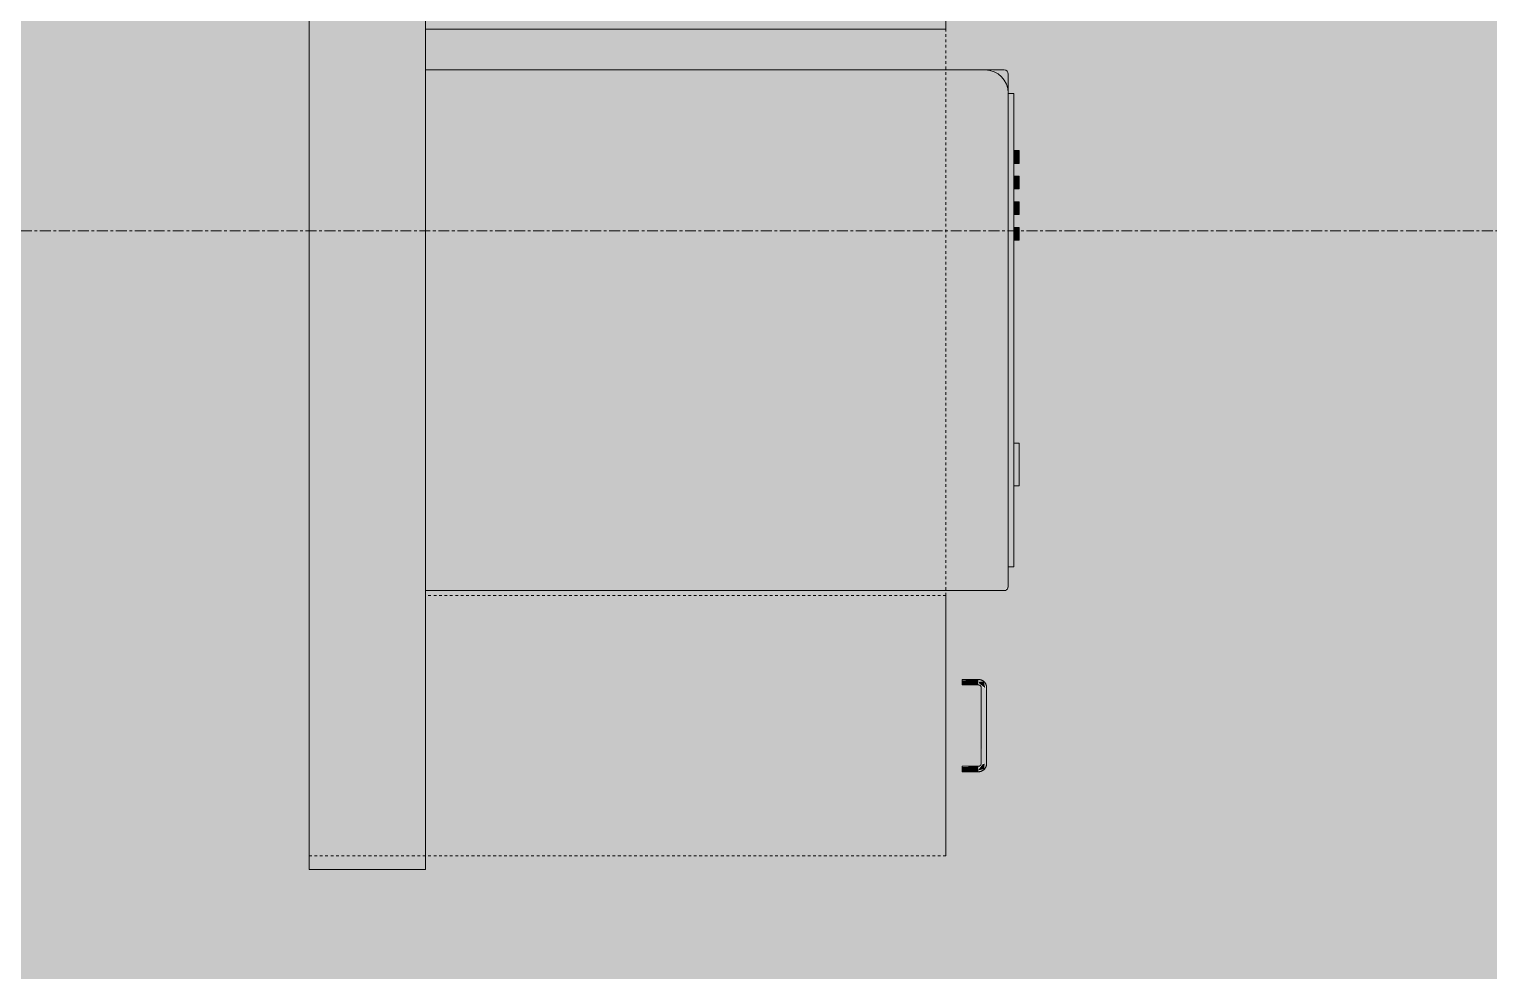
# Model space of a CAD drawing. Header units: inches. Extents: x -4218 to -1814, y 9706 to 12426.
# Drawn here: x -3614.2 to -3546.9, y 11248.1 to 11291.5 of the extents above; entities that cross this region are included whole.
import ezdxf

# ---------------------------------------------------------------- set-up
doc = ezdxf.new("R2010")
doc.units = ezdxf.units.IN
doc.header["$MEASUREMENT"] = 0
doc.linetypes.add('Dash', pattern=[0.25, 0.125, -0.125])
doc.linetypes.add('Grid Line 1_2_', pattern=[0.875, 0.5, -0.125, 0.125, -0.125])
for name, color, linetype, lineweight in [('0-1', 7, 'Continuous', 5), ('0-2', 10, 'Continuous', 13), ('A-AREA-PATT-4', 41, 'Continuous', 9), ('A-WALL-1', 8, 'Continuous', 5), ('A-WALL-3', 10, 'Continuous', 13), ('Q-CASE', 31, 'Continuous', 9), ('Q-CASE-1', 9, 'Continuous', 9), ('Q-CASE-3', 7, 'Continuous', 9), ('Q-CASE-HDLN-1', 7, 'Dash', 9), ('Q-CASE-HDLN-2', 31, 'Continuous', 9), ('Q-SPCQ-1', 7, 'Continuous', 9), ('Q-SPCQ-2', 55, 'Continuous', 9), ('S-GRID-1', 1, 'Grid Line 1_2_', 9)]:
    doc.layers.add(name, color=color, linetype=linetype, lineweight=lineweight)

# ---------------------------------------------------------------- blocks, each defined once
blk = doc.blocks.new('OD_CW_Countertop - OD_CW_Countertop-2501265-FLOOR PLAN - 3RD FLOOR')
at = {"layer": 'Q-CASE-HDLN-1'}
for p, q in [((109.338, 24), (0.738, 24)), ((0.738, 24), (0.738, -5.375)), ((109.338, 13.875), (109.338, 24)), ((109.338, -4.125), (109.338, -2.625)), ((0.738, -5.375), (94.838, -5.375)), ((96.338, -5.375), (97.088, -5.375))]:
    blk.add_line(p, q, dxfattribs=at)
blk = doc.blocks.new('Dishwasher_15404 - 34_ counter-V58-FLOOR PLAN - 3RD FLOOR')
at = {"layer": 'Q-SPCQ-2'}
for points in [[(0, 0), (26.678, 0), (26.875, 0.197), (26.838, 23.206), (26.678, 23.533), (26.561, 23.686), (26.299, 23.873), (26.081, 23.963), (25.803, 24), (0, 24), (0, 9.066)], [(26.875, 22.928), (26.875, 23.803), (26.817, 23.942), (26.588, 24), (26.081, 23.963), (26.339, 23.856), (26.561, 23.686), (26.731, 23.464), (26.838, 23.206)], [(27.125, 1.093), (27.125, 22.907), (26.875, 22.907), (26.875, 1.093)], [(27.375, 19.693), (27.375, 20.284), (27.125, 20.284), (27.125, 19.693)], [(27.375, 18.512), (27.375, 19.103), (27.125, 19.103), (27.125, 18.512)], [(27.375, 17.331), (27.375, 17.922), (27.125, 17.922), (27.125, 17.331)], [(27.375, 16.15), (27.375, 16.741), (27.125, 16.741), (27.125, 16.15)], [(27.375, 5.808), (27.375, 6.793), (27.125, 6.759), (27.125, 5.808)], [(27.375, 4.824), (27.375, 5.808), (27.125, 5.808), (27.125, 4.824)]]:
    blk.add_hatch(color=256, dxfattribs=at).paths.add_polyline_path(points, flags=0)
at = {"layer": 'Q-SPCQ-1'}
for p, q in [((0, 24), (0, 0)), ((25.803, 24), (0, 24)), ((26.678, 24), (25.803, 24)), ((26.875, 22.928), (26.875, 23.803)), ((26.875, 0.197), (26.875, 22.928)), ((26.875, 22.907), (27.125, 22.907)), ((27.125, 22.907), (27.125, 1.093)), ((27.375, 20.284), (27.125, 20.284)), ((27.375, 20.284), (27.375, 19.693)), ((27.125, 19.693), (27.375, 19.693)), ((27.375, 19.103), (27.125, 19.103)), ((27.375, 19.103), (27.375, 18.512)), ((27.125, 18.512), (27.375, 18.512)), ((27.375, 17.922), (27.125, 17.922)), ((27.375, 17.922), (27.375, 17.331)), ((27.125, 17.331), (27.375, 17.331)), ((27.375, 16.741), (27.125, 16.741)), ((27.375, 16.741), (27.375, 16.15)), ((27.125, 16.15), (27.375, 16.15)), ((27.375, 6.793), (27.125, 6.793)), ((27.375, 6.793), (27.375, 5.808)), ((27.375, 5.808), (27.375, 4.824)), ((27.125, 4.824), (27.375, 4.824)), ((26.875, 1.093), (27.125, 1.093)), ((0, 0), (26.678, 0))]:
    blk.add_line(p, q, dxfattribs=at)
for centre, radius, start, end in [((25.803, 22.928), 1.072, 360, 90), ((26.678, 23.803), 0.197, 0, 90), ((26.678, 0.197), 0.197, 270, 360), ((26.678, 0.197), 0.197, 270, 345)]:
    blk.add_arc(centre, radius, start, end, dxfattribs=at)
blk = doc.blocks.new('Vanity Cabinet-Double Door - 33_-V61-FLOOR PLAN - 3RD FLOOR')
at = {"layer": 'Q-CASE-1'}
for points in [[(-15.762, -13.537), (-15.762, -24), (-15.012, -23.25), (-15.012, -0.75), (-15.762, 0), (-15.762, -0.75)], [(-15.762, 0), (-15.012, -0.75), (16.488, -0.75), (17.238, 0), (-12.463, 0)], [(16.488, -21), (16.488, -23.25), (17.238, -24), (17.238, 0), (16.488, -0.75)], [(-15.012, -21.979), (-15.012, -23.25), (-14.262, -23.25), (-14.262, -2.25), (15.738, -2.25), (15.738, -23.25), (16.488, -23.25), (16.488, -0.75), (-15.012, -0.75), (-15.012, -13.537)], [(-15.762, -24), (17.238, -24), (16.488, -23.25), (-15.012, -23.25), (-15.437, -23.675)], [(-15.012, -24.5), (0.363, -24.5), (0.363, -24), (-15.012, -24)], [(1.113, -24), (1.113, -24.5), (16.488, -24.5), (16.488, -24), (7.646, -24)], [(-1.137, -25), (-0.637, -25), (-0.637, -24.5), (-1.137, -24.5)], [(2.113, -25), (2.613, -25), (2.613, -24.5), (2.113, -24.5)]]:
    blk.add_hatch(color=256, dxfattribs=at).paths.add_polyline_path(points, flags=0)
at = {"layer": 'Q-CASE-3'}
for p, q in [((-15.762, -24), (-15.762, 0)), ((-15.762, 0), (17.238, 0)), ((-15.762, 0), (-15.762, -24)), ((17.238, 0), (-15.762, 0)), ((17.238, 0), (17.238, -24)), ((17.238, -24), (17.238, 0)), ((-15.012, -0.75), (-15.012, -23.25)), ((16.488, -0.75), (-15.012, -0.75)), ((16.488, -23.25), (16.488, -0.75)), ((-15.012, -23.25), (-14.262, -23.25)), ((15.738, -23.25), (16.488, -23.25)), ((17.238, -24), (-15.762, -24)), ((-15.762, -24), (17.238, -24)), ((-15.012, -24), (-15.012, -24.5)), ((0.363, -24.5), (0.363, -24)), ((1.113, -24), (1.113, -24.5)), ((16.488, -24.5), (16.488, -24)), ((0.363, -24.5), (-15.012, -24.5)), ((-1.137, -25), (-1.137, -24.5)), ((-0.637, -24.5), (-0.637, -25)), ((16.488, -24.5), (1.113, -24.5)), ((2.113, -25), (2.113, -24.5)), ((2.613, -24.5), (2.613, -25)), ((-0.637, -25), (-1.137, -25)), ((2.613, -25), (2.113, -25))]:
    blk.add_line(p, q, dxfattribs=at)
blk = doc.blocks.new('Drawer_Base_Cabinet_3_drawer_12205 - 12_-2354592-FLOOR PLAN - 3RD FLOOR')
at = {"layer": 'Q-CASE'}
for points in [[(-1.383, -25.5), (-1.142, -25.5), (-1.174, -24.75), (-1.383, -24.75), (-1.383, -25.447)], [(2.617, -25.5), (2.858, -25.5), (2.826, -24.75), (2.617, -24.75)], [(-1.325, -25.5), (-1.262, -25.768), (-1.012, -25.782), (-1.047, -25.687), (-1.295, -25.5)], [(2.488, -25.812), (2.756, -25.75), (2.77, -25.5), (2.675, -25.535), (2.488, -25.782)], [(-1.012, -25.75), (-1.012, -25.875), (2.488, -25.838), (2.488, -25.625), (-1.012, -25.662), (-1.012, -25.718)]]:
    blk.add_hatch(color=256, dxfattribs=at).paths.add_polyline_path(points, flags=0)
at = {"layer": 'Q-CASE-HDLN-1'}
for p, q in [((6.738, 0), (-5.262, 0)), ((-5.262, -24), (-5.262, 0)), ((6.738, -24), (6.738, 0)), ((6.738, -24), (-5.262, -24))]:
    blk.add_line(p, q, dxfattribs=at)
at = {"layer": 'Q-CASE-HDLN-2'}
for p, q in [((-1.387, -24.75), (-1.387, -25.5)), ((-1.387, -24.75), (-1.383, -24.75)), ((-1.383, -24.75), (-1.387, -24.75)), ((-1.387, -24.75), (-1.387, -25.5)), ((-1.387, -24.75), (-1.383, -24.75)), ((-1.383, -24.75), (-1.387, -24.75)), ((-1.387, -24.75), (-1.387, -25.5)), ((-1.387, -24.75), (-1.137, -24.75)), ((-1.383, -24.75), (-1.387, -24.75)), ((-1.142, -24.75), (-1.137, -24.75)), ((-1.137, -24.75), (-1.142, -24.75)), ((-1.142, -24.75), (-1.137, -24.75)), ((-1.137, -24.75), (-1.142, -24.75)), ((-1.137, -24.75), (-1.142, -24.75)), ((-1.137, -25.5), (-1.137, -24.75)), ((-1.137, -25.5), (-1.137, -24.75)), ((-1.137, -25.5), (-1.137, -24.75)), ((2.613, -24.75), (2.613, -25.5)), ((2.617, -24.75), (2.613, -24.75)), ((2.613, -24.75), (2.617, -24.75)), ((2.613, -24.75), (2.613, -25.5)), ((2.617, -24.75), (2.613, -24.75)), ((2.613, -24.75), (2.617, -24.75)), ((2.613, -24.75), (2.613, -25.5)), ((2.617, -24.75), (2.613, -24.75)), ((2.613, -24.75), (2.863, -24.75)), ((2.863, -24.75), (2.858, -24.75)), ((2.858, -24.75), (2.863, -24.75)), ((2.863, -24.75), (2.858, -24.75)), ((2.858, -24.75), (2.863, -24.75)), ((2.863, -24.75), (2.858, -24.75)), ((2.863, -25.5), (2.863, -24.75)), ((2.863, -25.5), (2.863, -24.75)), ((2.863, -25.5), (2.863, -24.75)), ((2.488, -25.625), (-1.012, -25.625)), ((-1.012, -25.875), (2.488, -25.875))]:
    blk.add_line(p, q, dxfattribs=at)
at = {"layer": 'Q-CASE-HDLN-2', "flags": 128}
for points in [[(-1.387, -25.5), (-1.387, -25.515), (-1.386, -25.53), (-1.385, -25.545), (-1.383, -25.56), (-1.38, -25.575), (-1.377, -25.589), (-1.373, -25.604), (-1.368, -25.618), (-1.363, -25.632), (-1.358, -25.646), (-1.352, -25.66), (-1.345, -25.673), (-1.338, -25.686), (-1.33, -25.699), (-1.322, -25.712), (-1.313, -25.724), (-1.304, -25.736), (-1.294, -25.747), (-1.284, -25.758)], [(-1.387, -25.5), (-1.387, -25.515), (-1.386, -25.53), (-1.385, -25.545), (-1.383, -25.56), (-1.38, -25.575), (-1.377, -25.589), (-1.373, -25.604), (-1.368, -25.618), (-1.363, -25.632), (-1.358, -25.646), (-1.352, -25.66), (-1.345, -25.673), (-1.338, -25.686), (-1.33, -25.699), (-1.322, -25.712), (-1.313, -25.724), (-1.304, -25.736), (-1.294, -25.747), (-1.284, -25.758)], [(-1.387, -25.5), (-1.387, -25.515), (-1.386, -25.53), (-1.385, -25.545), (-1.383, -25.56), (-1.38, -25.575), (-1.377, -25.589), (-1.373, -25.604), (-1.368, -25.618), (-1.363, -25.632), (-1.358, -25.646), (-1.352, -25.66), (-1.345, -25.673), (-1.338, -25.686), (-1.33, -25.699), (-1.322, -25.712), (-1.313, -25.724), (-1.304, -25.736), (-1.294, -25.747), (-1.284, -25.758), (-1.274, -25.769), (-1.263, -25.779), (-1.251, -25.789), (-1.239, -25.798), (-1.227, -25.807), (-1.215, -25.816), (-1.202, -25.823), (-1.189, -25.831), (-1.176, -25.838), (-1.162, -25.844), (-1.148, -25.85), (-1.134, -25.855), (-1.12, -25.859), (-1.105, -25.863), (-1.091, -25.867), (-1.076, -25.87), (-1.061, -25.872), (-1.046, -25.873), (-1.031, -25.875), (-1.016, -25.875), (-1.012, -25.875)], [(-1.012, -25.625), (-1.017, -25.625), (-1.022, -25.625), (-1.027, -25.624), (-1.032, -25.623), (-1.037, -25.623), (-1.042, -25.621), (-1.047, -25.62), (-1.052, -25.619), (-1.056, -25.617), (-1.061, -25.615), (-1.066, -25.613), (-1.07, -25.611), (-1.074, -25.608), (-1.079, -25.606), (-1.083, -25.603), (-1.087, -25.6), (-1.091, -25.597), (-1.095, -25.594), (-1.098, -25.591), (-1.102, -25.587), (-1.105, -25.583), (-1.109, -25.58), (-1.112, -25.576), (-1.115, -25.572), (-1.117, -25.568), (-1.12, -25.563), (-1.123, -25.559), (-1.125, -25.554), (-1.127, -25.55), (-1.129, -25.545), (-1.131, -25.541), (-1.132, -25.536), (-1.133, -25.531), (-1.135, -25.526), (-1.135, -25.521), (-1.136, -25.516), (-1.137, -25.511), (-1.137, -25.506), (-1.137, -25.501), (-1.137, -25.5)], [(-1.012, -25.625), (-1.017, -25.625), (-1.022, -25.625), (-1.027, -25.624), (-1.032, -25.623), (-1.037, -25.623), (-1.042, -25.621), (-1.047, -25.62), (-1.052, -25.619), (-1.056, -25.617), (-1.061, -25.615), (-1.066, -25.613), (-1.07, -25.611), (-1.074, -25.608), (-1.079, -25.606), (-1.083, -25.603), (-1.087, -25.6), (-1.091, -25.597), (-1.095, -25.594), (-1.098, -25.591), (-1.102, -25.587), (-1.105, -25.583), (-1.109, -25.58), (-1.112, -25.576), (-1.115, -25.572), (-1.117, -25.568), (-1.12, -25.563), (-1.123, -25.559), (-1.125, -25.554), (-1.127, -25.55), (-1.129, -25.545), (-1.131, -25.541), (-1.132, -25.536), (-1.133, -25.531), (-1.135, -25.526), (-1.135, -25.521), (-1.136, -25.516), (-1.137, -25.511), (-1.137, -25.506), (-1.137, -25.501), (-1.137, -25.5)], [(-1.012, -25.625), (-1.017, -25.625), (-1.022, -25.625), (-1.027, -25.624), (-1.032, -25.623), (-1.037, -25.623), (-1.042, -25.621), (-1.047, -25.62), (-1.052, -25.619), (-1.056, -25.617), (-1.061, -25.615), (-1.066, -25.613), (-1.07, -25.611), (-1.074, -25.608), (-1.079, -25.606), (-1.083, -25.603), (-1.087, -25.6), (-1.091, -25.597), (-1.095, -25.594), (-1.098, -25.591), (-1.102, -25.587), (-1.105, -25.583), (-1.109, -25.58), (-1.112, -25.576), (-1.115, -25.572), (-1.117, -25.568), (-1.12, -25.563), (-1.123, -25.559), (-1.125, -25.554), (-1.127, -25.55), (-1.129, -25.545), (-1.131, -25.541), (-1.132, -25.536), (-1.133, -25.531), (-1.135, -25.526), (-1.135, -25.521), (-1.136, -25.516), (-1.137, -25.511), (-1.137, -25.506), (-1.137, -25.501), (-1.137, -25.5)], [(2.488, -25.875), (2.503, -25.875), (2.518, -25.874), (2.533, -25.872), (2.547, -25.87), (2.562, -25.868), (2.577, -25.864), (2.591, -25.86), (2.606, -25.856), (2.62, -25.851), (2.634, -25.845), (2.647, -25.839), (2.661, -25.833), (2.674, -25.825), (2.687, -25.818), (2.699, -25.81), (2.712, -25.801), (2.724, -25.792), (2.735, -25.782), (2.746, -25.772), (2.757, -25.761), (2.767, -25.75), (2.777, -25.739), (2.786, -25.727), (2.795, -25.715), (2.803, -25.703), (2.811, -25.69), (2.818, -25.677), (2.825, -25.663), (2.832, -25.65), (2.837, -25.636), (2.842, -25.622), (2.847, -25.608), (2.851, -25.593), (2.854, -25.578), (2.857, -25.564), (2.86, -25.549), (2.861, -25.534), (2.862, -25.519), (2.863, -25.504), (2.863, -25.5)], [(2.613, -25.5), (2.613, -25.505), (2.612, -25.51), (2.612, -25.515), (2.611, -25.52), (2.61, -25.525), (2.609, -25.53), (2.608, -25.535), (2.606, -25.539), (2.605, -25.544), (2.603, -25.549), (2.601, -25.553), (2.599, -25.558), (2.596, -25.562), (2.594, -25.566), (2.591, -25.571), (2.588, -25.575), (2.585, -25.579), (2.582, -25.582), (2.578, -25.586), (2.575, -25.59), (2.571, -25.593), (2.567, -25.596), (2.563, -25.599), (2.559, -25.602), (2.555, -25.605), (2.551, -25.608), (2.547, -25.61), (2.542, -25.613), (2.538, -25.615), (2.533, -25.617), (2.528, -25.618), (2.524, -25.62), (2.519, -25.621), (2.514, -25.622), (2.509, -25.623), (2.504, -25.624), (2.499, -25.624), (2.494, -25.625), (2.489, -25.625), (2.488, -25.625)], [(2.613, -25.5), (2.613, -25.505), (2.612, -25.51), (2.612, -25.515), (2.611, -25.52), (2.61, -25.525), (2.609, -25.53), (2.608, -25.535), (2.606, -25.539), (2.605, -25.544), (2.603, -25.549), (2.601, -25.553), (2.599, -25.558), (2.596, -25.562), (2.594, -25.566), (2.591, -25.571), (2.588, -25.575), (2.585, -25.579), (2.582, -25.582), (2.578, -25.586), (2.575, -25.59), (2.571, -25.593), (2.567, -25.596), (2.563, -25.599), (2.559, -25.602), (2.555, -25.605), (2.551, -25.608), (2.547, -25.61), (2.542, -25.613), (2.538, -25.615), (2.533, -25.617), (2.528, -25.618), (2.524, -25.62), (2.519, -25.621), (2.514, -25.622), (2.509, -25.623), (2.504, -25.624), (2.499, -25.624), (2.494, -25.625), (2.489, -25.625)], [(2.613, -25.5), (2.613, -25.505), (2.612, -25.51), (2.612, -25.515), (2.611, -25.52), (2.61, -25.525), (2.609, -25.53), (2.608, -25.535), (2.606, -25.539), (2.605, -25.544), (2.603, -25.549), (2.601, -25.553), (2.599, -25.558), (2.596, -25.562), (2.594, -25.566), (2.591, -25.571), (2.588, -25.575), (2.585, -25.579), (2.582, -25.582), (2.578, -25.586), (2.575, -25.59), (2.571, -25.593), (2.567, -25.596), (2.563, -25.599), (2.559, -25.602), (2.555, -25.605), (2.551, -25.608), (2.547, -25.61), (2.542, -25.613), (2.538, -25.615), (2.533, -25.617), (2.528, -25.618), (2.524, -25.62), (2.519, -25.621), (2.514, -25.622), (2.509, -25.623), (2.504, -25.624), (2.499, -25.624), (2.494, -25.625), (2.489, -25.625)], [(2.767, -25.75), (2.777, -25.739), (2.786, -25.727), (2.795, -25.715), (2.803, -25.703), (2.811, -25.69), (2.818, -25.677), (2.825, -25.663), (2.832, -25.65), (2.837, -25.636), (2.842, -25.622), (2.847, -25.608), (2.851, -25.593), (2.854, -25.578), (2.857, -25.564), (2.86, -25.549), (2.861, -25.534), (2.862, -25.519), (2.863, -25.504), (2.863, -25.5)], [(2.767, -25.75), (2.777, -25.739), (2.786, -25.727), (2.795, -25.715), (2.803, -25.703), (2.811, -25.69), (2.818, -25.677), (2.825, -25.663), (2.832, -25.65), (2.837, -25.636), (2.842, -25.622), (2.847, -25.608), (2.851, -25.593), (2.854, -25.578), (2.857, -25.564), (2.86, -25.549), (2.861, -25.534), (2.862, -25.519), (2.863, -25.504), (2.863, -25.5)], [(-1.263, -25.779), (-1.251, -25.789), (-1.239, -25.798), (-1.227, -25.807), (-1.215, -25.816), (-1.202, -25.823), (-1.189, -25.831), (-1.176, -25.838), (-1.162, -25.844), (-1.148, -25.85), (-1.134, -25.855), (-1.12, -25.859), (-1.105, -25.863), (-1.091, -25.867), (-1.076, -25.87), (-1.061, -25.872), (-1.046, -25.873), (-1.031, -25.875), (-1.016, -25.875), (-1.012, -25.875)], [(-1.263, -25.779), (-1.251, -25.789), (-1.239, -25.798), (-1.227, -25.807), (-1.215, -25.816), (-1.202, -25.823), (-1.189, -25.831), (-1.176, -25.838), (-1.162, -25.844), (-1.148, -25.85), (-1.134, -25.855), (-1.12, -25.859), (-1.105, -25.863), (-1.091, -25.867), (-1.076, -25.87), (-1.061, -25.872), (-1.046, -25.873), (-1.031, -25.875), (-1.016, -25.875), (-1.012, -25.875)], [(2.488, -25.875), (2.503, -25.875), (2.518, -25.874), (2.533, -25.872), (2.547, -25.87), (2.562, -25.868), (2.577, -25.864), (2.591, -25.86), (2.606, -25.856), (2.62, -25.851), (2.634, -25.845), (2.647, -25.839), (2.661, -25.833), (2.674, -25.825), (2.687, -25.818), (2.699, -25.81), (2.712, -25.801), (2.724, -25.792), (2.735, -25.782), (2.746, -25.772)], [(2.488, -25.875), (2.503, -25.875), (2.518, -25.874), (2.533, -25.872), (2.547, -25.87), (2.562, -25.868), (2.577, -25.864), (2.591, -25.86), (2.606, -25.856), (2.62, -25.851), (2.634, -25.845), (2.647, -25.839), (2.661, -25.833), (2.674, -25.825), (2.687, -25.818), (2.699, -25.81), (2.712, -25.801), (2.724, -25.792), (2.735, -25.782), (2.746, -25.772)]]:
    blk.add_lwpolyline(points, dxfattribs=at)
blk = doc.blocks.new('CTR - 1st Phase - Unit Layouts_rvt-1-FLOOR PLAN - 3RD FLOOR')
at = {"layer": 'A-WALL-1'}
blk.add_hatch(color=256, dxfattribs=at).paths.add_polyline_path([(-3599.271, 11252.764), (-3595.924, 11252.764), (-3595.924, 11361.989), (-3601.299, 11361.989), (-3601.299, 11252.764)], flags=0)
at = {"layer": 'A-WALL-3'}
for p, q in [((-3601.299, 11252.764), (-3601.299, 11361.989)), ((-3595.924, 11291.489), (-3595.924, 11289.614)), ((-3595.924, 11265.614), (-3595.924, 11252.764)), ((-3601.299, 11252.764), (-3595.924, 11252.764))]:
    blk.add_line(p, q, dxfattribs=at)
at = {"layer": '0-2'}
for name, p, rotation in [('OD_CW_Countertop - OD_CW_Countertop-2501265-FLOOR PLAN - 3RD FLOOR', (-3577.299, 11252.652), 89.9999999999827), ('Vanity Cabinet-Double Door - 33_-V61-FLOOR PLAN - 3RD FLOOR', (-3595.924, 11307.252), 90.00000000001064), ('Drawer_Base_Cabinet_3_drawer_12205 - 12_-2354592-FLOOR PLAN - 3RD FLOOR', (-3595.924, 11258.652), 90.00000000001064)]:
    blk.add_blockref(name, p, dxfattribs=dict(at, rotation=rotation))
blk.add_blockref('Dishwasher_15404 - 34_ counter-V58-FLOOR PLAN - 3RD FLOOR', (-3595.924, 11265.614), dxfattribs=at)
blk = doc.blocks.new('CTR - 1st Phase - Shell_rvt-1-FLOOR PLAN - 3RD FLOOR')
at = {"layer": 'S-GRID-1'}
blk.add_line((-1814.206, 11282.189), (-4168.714, 11282.189), dxfattribs=at)

msp = doc.modelspace()

# ---------------------------------------------------------------- hatches: boundary and pattern name
at = {"layer": 'A-AREA-PATT-4'}
h = msp.add_hatch(color=256, dxfattribs=at)
h.paths.add_polyline_path([(-3647.52374, 11361.9894), (-3645.77374, 11361.9894), (-3645.77374, 11325.9894), (-3647.52374, 11325.9894), (-3647.52374, 11361.85606)], flags=0)
h.paths.add_polyline_path([(-3851.84874, 11129.1894), (-3795.9646, 11129.1894), (-3795.9646, 11209.1894), (-3717.9646, 11209.1894), (-3717.9646, 11129.1894), (-3653.2146, 11129.1894), (-3653.2146, 11130.9394), (-3648.4646, 11130.9394), (-3648.4646, 11129.1894), (-3555.37105, 11129.1894), (-3555.37105, 11136.91562), (-3555.24408, 11137.88003), (-3554.87183, 11138.77873), (-3554.27967, 11139.55045), (-3553.50794, 11140.14262), (-3552.60925, 11140.51487), (-3551.56852, 11140.64184), (-3550.25649, 11140.64184), (-3550.60421, 11143.66562), (-3551.79596, 11144.66562), (-3552.36273, 11145.66562), (-3552.63067, 11146.66562), (-3552.80767, 11147.66942), (-3552.89483, 11148.66562), (-3552.72052, 11150.65801), (-3552.18258, 11152.66562), (-3551.45464, 11154.66562), (-3550.52202, 11156.66562), (-3549.13459, 11158.66562), (-3548.13459, 11159.66562), (-3547.26857, 11160.16562), (-3545.89483, 11160.66562), (-3544.89483, 11160.66562), (-3543.52109, 11160.16562), (-3542.65506, 11159.66562), (-3541.65506, 11158.66562), (-3540.26763, 11156.66562), (-3539.33502, 11154.66562), (-3538.60708, 11152.66562), (-3538.06914, 11150.65801), (-3537.89483, 11148.66562), (-3538.06914, 11147.17514), (-3538.15898, 11146.66562), (-3538.42693, 11145.66562), (-3538.9937, 11144.66562), (-3540.18545, 11143.66562), (-3540.53317, 11140.64184), (-3539.14483, 11140.64184), (-3538.18041, 11140.51487), (-3537.28172, 11140.14262), (-3536.50999, 11139.55045), (-3535.91783, 11138.77873), (-3535.54557, 11137.88003), (-3535.41861, 11136.91562), (-3535.41861, 11129.1894), (-3487.92374, 11129.1894), (-3487.92374, 11151.70029), (-3523.92374, 11151.70029), (-3523.92374, 11156.45029), (-3487.92374, 11156.45029), (-3487.92374, 11192.45029), (-3609.72374, 11192.45029), (-3609.72374, 11197.20029), (-3521.12374, 11197.20029), (-3521.12374, 11199.23173), (-3516.37374, 11199.23173), (-3516.37374, 11197.20029), (-3487.92374, 11197.20029), (-3487.92374, 11229.85673), (-3516.37374, 11229.85673), (-3516.37374, 11229.23173), (-3521.12374, 11229.23173), (-3521.12374, 11234.60673), (-3517.16583, 11234.60673), (-3517.16583, 11270.35673), (-3487.92374, 11270.35673), (-3487.92374, 11283.41579), (-3488.29874, 11283.41579), (-3488.29874, 11283.35673), (-3512.29874, 11283.35673), (-3512.29874, 11313.35673), (-3488.29874, 11313.35673), (-3488.29874, 11313.29768), (-3487.92374, 11313.29768), (-3487.92374, 11318.2394), (-3489.92374, 11318.2394), (-3489.92374, 11315.85673), (-3511.92374, 11315.85673), (-3511.92374, 11315.35673), (-3512.46681, 11315.35673), (-3512.51606, 11315.57311), (-3512.58911, 11315.73896), (-3512.62672, 11316.02125), (-3512.67374, 11316.10673), (-3512.67374, 11322.48599), (-3513.42374, 11322.51834), (-3513.42374, 11322.54423), (-3513.69161, 11322.60673), (-3513.76213, 11322.85673), (-3513.79874, 11322.85673), (-3513.76213, 11326.35673), (-3513.73624, 11326.35673), (-3513.64374, 11326.62996), (-3513.42374, 11326.69512), (-3513.42374, 11326.72747), (-3512.67374, 11326.72747), (-3512.67374, 11333.23173), (-3512.5999, 11333.41101), (-3512.56243, 11333.68677), (-3512.47509, 11333.90808), (-3512.46681, 11333.98173), (-3511.92374, 11333.98173), (-3511.92374, 11333.35673), (-3489.92374, 11333.35673), (-3489.92374, 11331.7394), (-3487.92374, 11331.7394), (-3487.92374, 11333.7394), (-3500.17374, 11333.7394), (-3500.17374, 11347.2394), (-3487.92374, 11347.2394), (-3487.92374, 11361.9894), (-3502.67374, 11361.9894), (-3502.67374, 11349.7394), (-3513.17374, 11349.7394), (-3513.17374, 11361.9894), (-3514.67374, 11361.9894), (-3514.67374, 11349.7394), (-3525.17374, 11349.7394), (-3525.17374, 11361.9894), (-3527.42374, 11361.9894), (-3527.42374, 11349.7394), (-3540.92374, 11349.7394), (-3540.92374, 11361.9894), (-3542.42374, 11361.9894), (-3542.42374, 11349.7394), (-3555.92374, 11349.7394), (-3555.92374, 11361.9894), (-3556.67374, 11361.9894), (-3556.67374, 11349.7394), (-3573.17374, 11349.7394), (-3573.17374, 11361.9894), (-3574.67374, 11361.9894), (-3574.67374, 11349.7394), (-3591.17374, 11349.7394), (-3591.17374, 11361.9894), (-3595.92374, 11361.9894), (-3595.92374, 11324.4894), (-3571.92374, 11324.4894), (-3571.92374, 11323.7394), (-3571.42374, 11323.7394), (-3571.42374, 11309.8644), (-3570.92374, 11309.8644), (-3570.92374, 11309.3644), (-3571.42374, 11309.3644), (-3571.42374, 11308.3644), (-3571.92374, 11308.3644), (-3571.92374, 11307.6144), (-3571.42374, 11307.6144), (-3571.42374, 11306.6144), (-3570.92374, 11306.6144), (-3570.92374, 11306.1144), (-3571.42374, 11306.1144), (-3571.42374, 11292.2394), (-3571.92374, 11292.2394), (-3571.92374, 11291.4894), (-3595.92374, 11291.4894), (-3595.92374, 11289.6144), (-3569.19234, 11289.59234), (-3569.10639, 11289.55674), (-3569.04874, 11289.41755), (-3569.02766, 11288.52146), (-3568.79874, 11288.52146), (-3568.79874, 11285.89829), (-3568.54874, 11285.89829), (-3568.54874, 11285.30774), (-3568.79874, 11285.30774), (-3568.79874, 11284.71719), (-3568.54874, 11284.71719), (-3568.54874, 11284.12664), (-3568.79874, 11284.12664), (-3568.79874, 11283.53609), (-3568.54874, 11283.53609), (-3568.54874, 11282.94553), (-3568.79874, 11282.94553), (-3568.79874, 11282.35498), (-3568.54874, 11282.35498), (-3568.54874, 11281.76443), (-3568.79874, 11281.76443), (-3568.79874, 11272.40694), (-3568.54874, 11272.3734), (-3568.54874, 11270.43844), (-3568.79874, 11270.43844), (-3568.79874, 11266.70734), (-3569.04874, 11266.70734), (-3569.05544, 11265.7603), (-3569.24559, 11265.6144), (-3595.92374, 11265.6144), (-3595.92374, 11252.7644), (-3601.29874, 11252.7644), (-3601.29874, 11361.9894), (-3611.52374, 11361.9894), (-3611.52374, 11363.9269), (-3612.14874, 11363.9269), (-3612.14874, 11365.9894), (-3646.89874, 11365.9894), (-3646.89874, 11363.9269), (-3647.52374, 11363.9269), (-3647.52374, 11361.9894), (-3659.52374, 11361.9894), (-3659.52374, 11426.6144), (-3827.32374, 11426.6144), (-3827.32374, 11425.7644), (-3851.84874, 11425.7644), (-3851.84874, 11249.9394), (-3723.9646, 11249.9394), (-3723.9646, 11245.1894), (-3821.57374, 11245.1894), (-3821.57374, 11241.31471), (-3826.32374, 11241.31471), (-3826.32374, 11245.1894), (-3851.84874, 11245.1894), (-3851.84874, 11236.18971), (-3829.53624, 11236.18971), (-3829.53624, 11208.31471), (-3851.84874, 11208.31471), (-3851.84874, 11207.7394), (-3826.32374, 11207.7394), (-3826.32374, 11211.31471), (-3821.57374, 11211.31471), (-3821.57374, 11202.9894), (-3851.84874, 11202.9894), (-3851.84874, 11131.48975)], flags=0)
h.paths.add_polyline_path([(-3698.03276, 11129.6894), (-3716.03276, 11129.6894), (-3716.03276, 11147.6894), (-3698.03276, 11147.6894)], flags=0)
h.paths.add_polyline_path([(-3799.9646, 11129.6894), (-3817.9646, 11129.6894), (-3817.9646, 11147.6894), (-3799.9646, 11147.6894), (-3799.9646, 11133.91966)], flags=0)
h.paths.add_polyline_path([(-3526.18416, 11130.70029), (-3527.12166, 11130.70029), (-3527.12166, 11154.70029), (-3527.37166, 11154.70029), (-3527.37166, 11155.93426), (-3527.54874, 11155.93426), (-3527.54874, 11157.43426), (-3527.37166, 11157.43426), (-3527.37166, 11172.70029), (-3527.12166, 11172.70029), (-3527.10037, 11175.70029), (-3525.87166, 11175.70029), (-3525.87166, 11172.70029), (-3525.62166, 11172.70029), (-3525.62166, 11154.70029), (-3525.87166, 11154.70029), (-3525.89296, 11130.70029), (-3526.05472, 11130.70029)], flags=0)
h.paths.add_polyline_path([(-3519.17374, 11131.8894), (-3523.92374, 11131.8894), (-3523.92374, 11133.70029), (-3519.17374, 11133.70029)], flags=0)
h.paths.add_polyline_path([(-3582.63122, 11132.0644), (-3596.31626, 11132.0644), (-3596.9633, 11132.14958), (-3597.56626, 11132.39933), (-3598.08402, 11132.79663), (-3598.48132, 11133.3144), (-3598.73138, 11133.91966), (-3598.81626, 11134.5644), (-3598.81626, 11146.06636), (-3598.7031, 11146.92587), (-3598.37134, 11147.7268), (-3597.8436, 11148.41457), (-3597.15582, 11148.94232), (-3596.31626, 11149.27916), (-3595.49539, 11149.38723), (-3582.63122, 11149.38723), (-3581.63122, 11149.22898), (-3580.88122, 11148.91832), (-3580.15634, 11148.3621), (-3579.60013, 11147.63723), (-3579.25048, 11146.7931), (-3579.13122, 11145.88723), (-3579.13122, 11134.5644), (-3579.2164, 11133.91735), (-3579.46615, 11133.3144), (-3579.86345, 11132.79663), (-3580.38122, 11132.39933), (-3580.98417, 11132.14958), (-3581.63122, 11132.0644)], flags=0)
h.paths.add_polyline_path([(-3649.3396, 11164.9394), (-3649.3396, 11200.9394), (-3652.3396, 11200.9394), (-3652.3396, 11164.9394), (-3653.2146, 11164.9394), (-3653.2146, 11171.1894), (-3681.9646, 11171.1894), (-3681.9646, 11191.85795), (-3682.7146, 11191.85795), (-3682.7146, 11194.35795), (-3681.9646, 11194.35795), (-3681.9646, 11216.60795), (-3680.5896, 11216.60795), (-3680.5896, 11236.60795), (-3681.9646, 11236.60795), (-3681.9646, 11236.85795), (-3682.7146, 11236.85795), (-3682.7146, 11239.35795), (-3681.9646, 11239.35795), (-3681.9646, 11245.1894), (-3687.9646, 11245.1894), (-3687.9646, 11249.9394), (-3648.4646, 11249.9394), (-3648.4646, 11197.20029), (-3645.72374, 11197.20029), (-3645.72374, 11192.45029), (-3648.4646, 11192.45029), (-3648.4646, 11164.9394), (-3649.0896, 11164.9394)], flags=0)
h.paths.add_polyline_path([(-3527.37166, 11174.20029), (-3527.54874, 11174.20029), (-3527.54874, 11175.70029), (-3527.22314, 11175.70029), (-3527.22314, 11174.20029)], flags=0)
h.paths.add_polyline_path([(-3653.2146, 11175.9394), (-3653.2146, 11245.1894), (-3677.2146, 11245.1894), (-3677.2146, 11239.35795), (-3676.4646, 11239.35795), (-3676.4646, 11236.85795), (-3677.2146, 11236.85795), (-3677.2146, 11236.60795), (-3679.2146, 11236.60795), (-3679.2146, 11214.60795), (-3680.5896, 11214.60795), (-3680.5896, 11194.60795), (-3677.2146, 11194.60795), (-3677.2146, 11194.35795), (-3676.4646, 11194.35795), (-3676.4646, 11191.85795), (-3677.2146, 11191.85795), (-3677.2146, 11175.9394), (-3666.80501, 11175.9394)], flags=0)
h.paths.add_polyline_path([(-3515.31752, 11200.32529), (-3515.31752, 11225.32529), (-3489.31752, 11225.32529), (-3489.31752, 11200.32529), (-3497.96876, 11200.32529)], flags=0)
h.paths.add_polyline_path([(-3570.74999, 11257.26866), (-3571.17374, 11257.30101), (-3571.17374, 11257.51014), (-3570.42374, 11257.47778), (-3570.39447, 11257.42301), (-3570.26213, 11257.6394), (-3570.29874, 11257.6394), (-3570.26213, 11261.1394), (-3570.20635, 11261.16779), (-3570.42374, 11261.30101), (-3570.42374, 11261.26866), (-3571.17374, 11261.30101), (-3571.17374, 11261.51014), (-3570.42374, 11261.47778), (-3570.42374, 11261.4519), (-3570.15586, 11261.3894), (-3570.08535, 11261.1394), (-3570.04874, 11261.1394), (-3570.08535, 11257.6394), (-3570.11124, 11257.6394), (-3570.20374, 11257.36617), (-3570.42374, 11257.30101), (-3570.42374, 11257.26866), (-3570.51213, 11257.26866)], flags=0)
h.paths.add_polyline_path([(-3803.78698, 11321.3394), (-3803.78698, 11356.3394), (-3797.78698, 11356.3394), (-3797.78698, 11357.3394), (-3725.78698, 11357.3394), (-3725.78698, 11356.3394), (-3719.78698, 11356.3394), (-3719.78698, 11321.3394), (-3801.87401, 11321.3394)], flags=0)
h.paths.add_polyline_path([(-3513.42374, 11322.63908), (-3513.42374, 11322.72747), (-3512.67374, 11322.72747), (-3512.67374, 11326.48599), (-3513.42374, 11326.51834), (-3513.453, 11326.57312), (-3513.58535, 11326.35673), (-3513.54874, 11326.35673), (-3513.58535, 11322.85673), (-3513.64112, 11322.82834), (-3513.45704, 11322.66808)], flags=0)
h.paths.add_polyline_path([(-3502.42299, 11334.9894), (-3502.42299, 11335.47784), (-3500.92374, 11335.47784), (-3500.92374, 11334.9894), (-3501.92419, 11334.9894)], flags=0)
h.paths.add_polyline_path([(-3575.92374, 11347.49014), (-3576.41218, 11347.49014), (-3576.41218, 11348.9894), (-3575.92374, 11348.9894), (-3575.92374, 11347.98895)], flags=0)
h.paths.add_polyline_path([(-3571.92374, 11347.49014), (-3571.92374, 11348.9894), (-3571.43529, 11348.9894), (-3571.43529, 11347.49014)], flags=0)
h.paths.add_polyline_path([(-3539.18529, 11347.49014), (-3539.67374, 11347.49014), (-3539.67374, 11348.9894), (-3539.18529, 11348.9894), (-3539.18529, 11347.98895)], flags=0)
h.paths.add_polyline_path([(-3543.67374, 11347.49014), (-3544.16218, 11347.49014), (-3544.16218, 11348.9894), (-3543.67374, 11348.9894), (-3543.67374, 11347.98895)], flags=0)
h.paths.add_polyline_path([(-3516.41218, 11347.49014), (-3516.41218, 11348.9894), (-3515.92374, 11348.9894), (-3515.92374, 11347.49014)], flags=0)
h.paths.add_polyline_path([(-3511.92374, 11347.49014), (-3511.92374, 11348.9894), (-3511.43529, 11348.9894), (-3511.43529, 11347.49014)], flags=0)
h.paths.add_polyline_path([(-3678.78698, 11360.6644), (-3709.78698, 11360.6644), (-3709.78698, 11366.6644), (-3710.78698, 11366.6644), (-3710.78698, 11402.6644), (-3709.78698, 11402.6644), (-3709.78698, 11408.6644), (-3674.78698, 11408.6644), (-3674.78698, 11360.6644)], flags=0)
h.paths.add_polyline_path([(-3841.28698, 11360.6644), (-3848.78698, 11360.6644), (-3848.78698, 11408.6644), (-3813.78698, 11408.6644), (-3813.78698, 11402.6644), (-3812.78698, 11402.6644), (-3812.78698, 11366.6644), (-3813.78698, 11366.6644), (-3813.78698, 11360.6644), (-3835.64126, 11360.6644)], flags=0)
h.paths.add_polyline_path([(-3739.27671, 11405.58259), (-3740.27671, 11405.6144), (-3740.27671, 11409.6144), (-3776.27671, 11409.6144), (-3776.27671, 11405.6144), (-3794.27671, 11405.6144), (-3794.27671, 11421.7394), (-3722.27671, 11421.7394), (-3722.27671, 11405.6144), (-3738.61934, 11405.58259)], flags=0)

# ---------------------------------------------------------------- block references
at = {"layer": '0-1'}
for name in ['CTR - 1st Phase - Shell_rvt-1-FLOOR PLAN - 3RD FLOOR', 'CTR - 1st Phase - Unit Layouts_rvt-1-FLOOR PLAN - 3RD FLOOR']:
    msp.add_blockref(name, (0, 0), dxfattribs=at)

doc.saveas('drawing.dxf')
